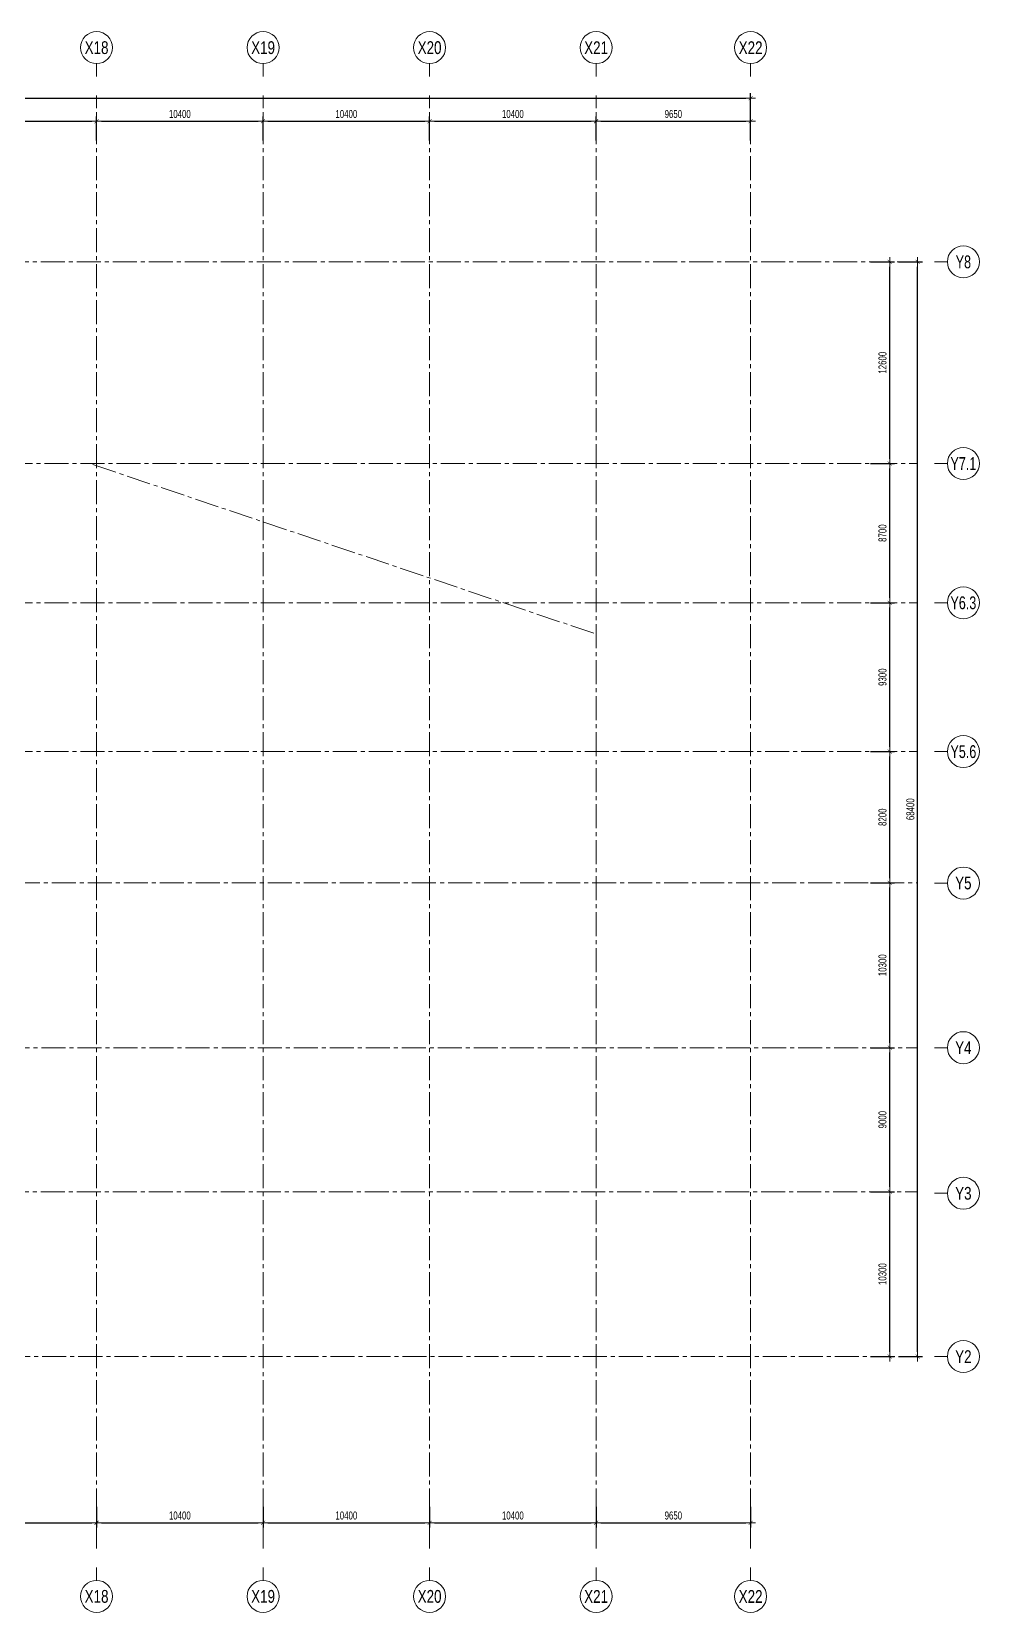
# Model space of a CAD drawing. Header units: millimetres. Extents: x 17261 to 205888, y -7086 to 91689.
# Drawn here: x 146694 to 205888, y -7086 to 91689 of the extents above; entities that cross this region are included whole.
import ezdxf
from ezdxf.enums import TextEntityAlignment as Align

# ---------------------------------------------------------------- set-up
doc = ezdxf.new("R2010")
doc.units = ezdxf.units.MM
doc.linetypes.add('CENTER2', pattern=[1.125, 0.75, -0.125, 0.125, -0.125])
doc.layers.get('Defpoints').update_dxf_attribs({"color": 151, "lineweight": 9})
for name, color, linetype, lineweight in [('NDC_S_AXIS', 5, 'CENTER2', 13), ('NDC_S_DIM', 1, 'Continuous', 15), ('NDC_S_SYMBOL', 1, 'Continuous', 15), ('NDC_S_TEXT SYMBOL', 7, 'Continuous', 20)]:
    doc.layers.add(name, color=color, linetype=linetype, lineweight=lineweight)
doc.styles.add('NDC_ANNO', font='', dxfattribs={"width": 0.8})
doc.styles.add('NDC_DIM', font='', dxfattribs={"width": 0.75})
doc.styles.get('NDC_ANNO').set_extended_font_data('Dotum')
doc.styles.get('NDC_DIM').set_extended_font_data('Dotum')
doc.dimstyles.new('NDC_dim_200', dxfattribs={"dimscale": 200, "dimtxt": 2.5, "dimasz": 1.5, "dimexe": 1.5, "dimexo": 2.5, "dimgap": 1, "dimtad": 1, "dimdec": 0, "dimzin": 0, "dimdsep": 46, "dimtxsty": 'NDC_DIM', "dimblk": 'DIMMARK', "dimcen": 0.09, "dimdle": 1.2, "dimclrd": 1, "dimclre": 1, "dimclrt": 3, "dimadec": 0, "dimazin": 0, "dimtfac": 1, "dimtdec": 0, "dimtix": 1, "dimtofl": 0, "dimtmove": 0, "dimatfit": 3, "dimfxl": 6, "dimfxlon": 1, "dimtolj": 1, "dimtzin": 0, "dimarcsym": 0})

# ---------------------------------------------------------------- blocks, each defined once
blk = doc.blocks.new('*U653')
at = {"layer": 'NDC_S_SYMBOL'}
blk.add_line((5, 0), (9, 0), dxfattribs=at)
blk.add_circle((0, 0), 5, dxfattribs=at)
at = {"layer": 'NDC_S_TEXT SYMBOL', "color": 7, "style": 'NDC_ANNO', "width": 0.8}
blk.add_attdef('GRID', text='', height=4, rotation=270, dxfattribs=at).set_placement((0, 0), align=Align.MIDDLE)
blk = doc.blocks.new('DIMMARK')
at = {"layer": 'NDC_S_DIM', "color": 1}
blk.add_line((-1.5, 0), (1, 0), dxfattribs=at)
at = {"layer": 'NDC_S_DIM', "color": 2, "const_width": 0.1}
blk.add_lwpolyline([(-0.42, -0.42), (0.42, 0.42)], dxfattribs=at)
blk = doc.blocks.new('*D733')
at = {"layer": 'Defpoints', "color": 0, "transparency": 16777216}
for p in [(187458, 19200), (200288, 19200), (187458, 8900)]:
    blk.add_point(p, dxfattribs=at)
at = {"layer": 'NDC_S_DIM', "color": 1, "lineweight": -2, "transparency": 16777216}
for p, q in [((199088, 19200), (200588, 19200)), ((200288, 9200), (200288, 18900)), ((199088, 8900), (200588, 8900))]:
    blk.add_line(p, q, dxfattribs=at)
at = {"layer": 'NDC_S_DIM', "color": 1, "lineweight": -2, "transparency": 16777216, "xscale": 300, "yscale": 300, "zscale": 300}
for p, rotation in [((200288, 19200), 90), ((200288, 8900), 270)]:
    blk.add_blockref('DIMMARK', p, dxfattribs=dict(at, rotation=rotation))
at = {"layer": 'NDC_S_DIM', "color": 3, "transparency": 16777216, "insert": (199838, 14050), "char_height": 500, "attachment_point": 5, "rotation": 90, "style": 'NDC_DIM'}
blk.add_mtext('\\A1;10300', dxfattribs=at)
blk = doc.blocks.new('*D734')
at = {"layer": 'Defpoints', "color": 0, "transparency": 16777216}
for p in [(187458, 28200), (200288, 28200), (187458, 19200)]:
    blk.add_point(p, dxfattribs=at)
at = {"layer": 'NDC_S_DIM', "color": 1, "lineweight": -2, "transparency": 16777216}
for p, q in [((199088, 28200), (200588, 28200)), ((200288, 19500), (200288, 27900)), ((199088, 19200), (200588, 19200))]:
    blk.add_line(p, q, dxfattribs=at)
at = {"layer": 'NDC_S_DIM', "color": 1, "lineweight": -2, "transparency": 16777216, "xscale": 300, "yscale": 300, "zscale": 300}
for p, rotation in [((200288, 28200), 90), ((200288, 19200), 270)]:
    blk.add_blockref('DIMMARK', p, dxfattribs=dict(at, rotation=rotation))
at = {"layer": 'NDC_S_DIM', "color": 3, "transparency": 16777216, "insert": (199838, 23700), "char_height": 500, "attachment_point": 5, "rotation": 90, "style": 'NDC_DIM'}
blk.add_mtext('\\A1;9000', dxfattribs=at)
blk = doc.blocks.new('*D735')
at = {"layer": 'Defpoints', "color": 0, "transparency": 16777216}
for p in [(187458, 38500), (200288, 38500), (187458, 28200)]:
    blk.add_point(p, dxfattribs=at)
at = {"layer": 'NDC_S_DIM', "color": 1, "lineweight": -2, "transparency": 16777216}
for p, q in [((199088, 38500), (200588, 38500)), ((200288, 28500), (200288, 38200)), ((199088, 28200), (200588, 28200))]:
    blk.add_line(p, q, dxfattribs=at)
at = {"layer": 'NDC_S_DIM', "color": 1, "lineweight": -2, "transparency": 16777216, "xscale": 300, "yscale": 300, "zscale": 300}
for p, rotation in [((200288, 38500), 90), ((200288, 28200), 270)]:
    blk.add_blockref('DIMMARK', p, dxfattribs=dict(at, rotation=rotation))
at = {"layer": 'NDC_S_DIM', "color": 3, "transparency": 16777216, "insert": (199838, 33350), "char_height": 500, "attachment_point": 5, "rotation": 90, "style": 'NDC_DIM'}
blk.add_mtext('\\A1;10300', dxfattribs=at)
blk = doc.blocks.new('*D736')
at = {"layer": 'Defpoints', "color": 0, "transparency": 16777216}
for p in [(187458, 46700), (200288, 46700), (187458, 38500)]:
    blk.add_point(p, dxfattribs=at)
at = {"layer": 'NDC_S_DIM', "color": 1, "lineweight": -2, "transparency": 16777216}
for p, q in [((199088, 46700), (200588, 46700)), ((200288, 38800), (200288, 46400)), ((199088, 38500), (200588, 38500))]:
    blk.add_line(p, q, dxfattribs=at)
at = {"layer": 'NDC_S_DIM', "color": 1, "lineweight": -2, "transparency": 16777216, "xscale": 300, "yscale": 300, "zscale": 300}
for p, rotation in [((200288, 46700), 90), ((200288, 38500), 270)]:
    blk.add_blockref('DIMMARK', p, dxfattribs=dict(at, rotation=rotation))
at = {"layer": 'NDC_S_DIM', "color": 3, "transparency": 16777216, "insert": (199838, 42600), "char_height": 500, "attachment_point": 5, "rotation": 90, "style": 'NDC_DIM'}
blk.add_mtext('\\A1;8200', dxfattribs=at)
blk = doc.blocks.new('*D737')
at = {"layer": 'Defpoints', "color": 0, "transparency": 16777216}
for p in [(187458, 56000), (200288, 56000), (187458, 46700)]:
    blk.add_point(p, dxfattribs=at)
at = {"layer": 'NDC_S_DIM', "color": 1, "lineweight": -2, "transparency": 16777216}
for p, q in [((199088, 56000), (200588, 56000)), ((200288, 47000), (200288, 55700)), ((199088, 46700), (200588, 46700))]:
    blk.add_line(p, q, dxfattribs=at)
at = {"layer": 'NDC_S_DIM', "color": 1, "lineweight": -2, "transparency": 16777216, "xscale": 300, "yscale": 300, "zscale": 300}
for p, rotation in [((200288, 56000), 90), ((200288, 46700), 270)]:
    blk.add_blockref('DIMMARK', p, dxfattribs=dict(at, rotation=rotation))
at = {"layer": 'NDC_S_DIM', "color": 3, "transparency": 16777216, "insert": (199838, 51350), "char_height": 500, "attachment_point": 5, "rotation": 90, "style": 'NDC_DIM'}
blk.add_mtext('\\A1;9300', dxfattribs=at)
blk = doc.blocks.new('*D738')
at = {"layer": 'Defpoints', "color": 0, "transparency": 16777216}
for p in [(187458, 64700), (200288, 64700), (187458, 56000)]:
    blk.add_point(p, dxfattribs=at)
at = {"layer": 'NDC_S_DIM', "color": 1, "lineweight": -2, "transparency": 16777216}
for p, q in [((199088, 64700), (200588, 64700)), ((200288, 56300), (200288, 64400)), ((199088, 56000), (200588, 56000))]:
    blk.add_line(p, q, dxfattribs=at)
at = {"layer": 'NDC_S_DIM', "color": 1, "lineweight": -2, "transparency": 16777216, "xscale": 300, "yscale": 300, "zscale": 300}
for p, rotation in [((200288, 64700), 90), ((200288, 56000), 270)]:
    blk.add_blockref('DIMMARK', p, dxfattribs=dict(at, rotation=rotation))
at = {"layer": 'NDC_S_DIM', "color": 3, "transparency": 16777216, "insert": (199838, 60350), "char_height": 500, "attachment_point": 5, "rotation": 90, "style": 'NDC_DIM'}
blk.add_mtext('\\A1;8700', dxfattribs=at)
blk = doc.blocks.new('*D739')
at = {"layer": 'Defpoints', "color": 0, "transparency": 16777216}
for p in [(187458, 77300), (200288, 77300), (187458, 64700)]:
    blk.add_point(p, dxfattribs=at)
at = {"layer": 'NDC_S_DIM', "color": 1, "lineweight": -2, "transparency": 16777216}
for p, q in [((199088, 77300), (200588, 77300)), ((200288, 65000), (200288, 77000)), ((199088, 64700), (200588, 64700))]:
    blk.add_line(p, q, dxfattribs=at)
at = {"layer": 'NDC_S_DIM', "color": 1, "lineweight": -2, "transparency": 16777216, "xscale": 300, "yscale": 300, "zscale": 300}
for p, rotation in [((200288, 77300), 90), ((200288, 64700), 270)]:
    blk.add_blockref('DIMMARK', p, dxfattribs=dict(at, rotation=rotation))
at = {"layer": 'NDC_S_DIM', "color": 3, "transparency": 16777216, "insert": (199838, 71000), "char_height": 500, "attachment_point": 5, "rotation": 90, "style": 'NDC_DIM'}
blk.add_mtext('\\A1;12600', dxfattribs=at)
blk = doc.blocks.new('*D722')
at = {"layer": 'Defpoints', "color": 0, "ltscale": 200, "transparency": 16777216}
for p in [(150750, 86089), (140350, 83407), (150750, 83407)]:
    blk.add_point(p, dxfattribs=at)
at = {"layer": 'NDC_S_DIM', "color": 1, "lineweight": -2, "ltscale": 200, "transparency": 16777216}
for p, q in [((140350, 84889), (140350, 86389)), ((140650, 86089), (150450, 86089)), ((150750, 84889), (150750, 86389))]:
    blk.add_line(p, q, dxfattribs=at)
at = {"layer": 'NDC_S_DIM', "color": 1, "lineweight": -2, "ltscale": 200, "transparency": 16777216, "xscale": 300, "yscale": 300, "zscale": 300, "rotation": 180}
blk.add_blockref('DIMMARK', (140350, 86089), dxfattribs=at)
at = {"layer": 'NDC_S_DIM', "color": 1, "lineweight": -2, "ltscale": 200, "transparency": 16777216, "xscale": 300, "yscale": 300, "zscale": 300}
blk.add_blockref('DIMMARK', (150750, 86089), dxfattribs=at)
at = {"layer": 'NDC_S_DIM', "color": 3, "ltscale": 200, "transparency": 16777216, "insert": (145550, 86539), "char_height": 500, "attachment_point": 5, "style": 'NDC_DIM'}
blk.add_mtext('\\A1;10400', dxfattribs=at)
blk = doc.blocks.new('*D723')
at = {"layer": 'Defpoints', "color": 0, "ltscale": 200, "transparency": 16777216}
for p in [(161150, 86089), (150750, 83407), (161150, 83407)]:
    blk.add_point(p, dxfattribs=at)
at = {"layer": 'NDC_S_DIM', "color": 1, "lineweight": -2, "ltscale": 200, "transparency": 16777216}
for p, q in [((150750, 84889), (150750, 86389)), ((151050, 86089), (160850, 86089)), ((161150, 84889), (161150, 86389))]:
    blk.add_line(p, q, dxfattribs=at)
at = {"layer": 'NDC_S_DIM', "color": 1, "lineweight": -2, "ltscale": 200, "transparency": 16777216, "xscale": 300, "yscale": 300, "zscale": 300, "rotation": 180}
blk.add_blockref('DIMMARK', (150750, 86089), dxfattribs=at)
at = {"layer": 'NDC_S_DIM', "color": 1, "lineweight": -2, "ltscale": 200, "transparency": 16777216, "xscale": 300, "yscale": 300, "zscale": 300}
blk.add_blockref('DIMMARK', (161150, 86089), dxfattribs=at)
at = {"layer": 'NDC_S_DIM', "color": 3, "ltscale": 200, "transparency": 16777216, "insert": (155950, 86539), "char_height": 500, "attachment_point": 5, "style": 'NDC_DIM'}
blk.add_mtext('\\A1;10400', dxfattribs=at)
blk = doc.blocks.new('*D724')
at = {"layer": 'Defpoints', "color": 0, "ltscale": 200, "transparency": 16777216}
for p in [(171550, 86089), (161150, 83407), (171550, 83407)]:
    blk.add_point(p, dxfattribs=at)
at = {"layer": 'NDC_S_DIM', "color": 1, "lineweight": -2, "ltscale": 200, "transparency": 16777216}
for p, q in [((161150, 84889), (161150, 86389)), ((161450, 86089), (171250, 86089)), ((171550, 84889), (171550, 86389))]:
    blk.add_line(p, q, dxfattribs=at)
at = {"layer": 'NDC_S_DIM', "color": 1, "lineweight": -2, "ltscale": 200, "transparency": 16777216, "xscale": 300, "yscale": 300, "zscale": 300, "rotation": 180}
blk.add_blockref('DIMMARK', (161150, 86089), dxfattribs=at)
at = {"layer": 'NDC_S_DIM', "color": 1, "lineweight": -2, "ltscale": 200, "transparency": 16777216, "xscale": 300, "yscale": 300, "zscale": 300}
blk.add_blockref('DIMMARK', (171550, 86089), dxfattribs=at)
at = {"layer": 'NDC_S_DIM', "color": 3, "ltscale": 200, "transparency": 16777216, "insert": (166350, 86539), "char_height": 500, "attachment_point": 5, "style": 'NDC_DIM'}
blk.add_mtext('\\A1;10400', dxfattribs=at)
blk = doc.blocks.new('*D725')
at = {"layer": 'Defpoints', "color": 0, "ltscale": 200, "transparency": 16777216}
for p in [(181950, 86089), (171550, 83407), (181950, 83407)]:
    blk.add_point(p, dxfattribs=at)
at = {"layer": 'NDC_S_DIM', "color": 1, "lineweight": -2, "ltscale": 200, "transparency": 16777216}
for p, q in [((171550, 84889), (171550, 86389)), ((171850, 86089), (181650, 86089)), ((181950, 84889), (181950, 86389))]:
    blk.add_line(p, q, dxfattribs=at)
at = {"layer": 'NDC_S_DIM', "color": 1, "lineweight": -2, "ltscale": 200, "transparency": 16777216, "xscale": 300, "yscale": 300, "zscale": 300, "rotation": 180}
blk.add_blockref('DIMMARK', (171550, 86089), dxfattribs=at)
at = {"layer": 'NDC_S_DIM', "color": 1, "lineweight": -2, "ltscale": 200, "transparency": 16777216, "xscale": 300, "yscale": 300, "zscale": 300}
blk.add_blockref('DIMMARK', (181950, 86089), dxfattribs=at)
at = {"layer": 'NDC_S_DIM', "color": 3, "ltscale": 200, "transparency": 16777216, "insert": (176750, 86539), "char_height": 500, "attachment_point": 5, "style": 'NDC_DIM'}
blk.add_mtext('\\A1;10400', dxfattribs=at)
blk = doc.blocks.new('*D726')
at = {"layer": 'Defpoints', "color": 0, "ltscale": 200, "transparency": 16777216}
for p in [(191600, 86089), (181950, 83407), (191600, 83407)]:
    blk.add_point(p, dxfattribs=at)
at = {"layer": 'NDC_S_DIM', "color": 1, "lineweight": -2, "ltscale": 200, "transparency": 16777216}
for p, q in [((181950, 84889), (181950, 86389)), ((182250, 86089), (191300, 86089)), ((191600, 84889), (191600, 86389))]:
    blk.add_line(p, q, dxfattribs=at)
at = {"layer": 'NDC_S_DIM', "color": 1, "lineweight": -2, "ltscale": 200, "transparency": 16777216, "xscale": 300, "yscale": 300, "zscale": 300, "rotation": 180}
blk.add_blockref('DIMMARK', (181950, 86089), dxfattribs=at)
at = {"layer": 'NDC_S_DIM', "color": 1, "lineweight": -2, "ltscale": 200, "transparency": 16777216, "xscale": 300, "yscale": 300, "zscale": 300}
blk.add_blockref('DIMMARK', (191600, 86089), dxfattribs=at)
at = {"layer": 'NDC_S_DIM', "color": 3, "ltscale": 200, "transparency": 16777216, "insert": (186775, 86539), "char_height": 500, "attachment_point": 5, "style": 'NDC_DIM'}
blk.add_mtext('\\A1;9650', dxfattribs=at)
blk = doc.blocks.new('*D713')
at = {"layer": 'Defpoints', "color": 0, "ltscale": 200, "transparency": 16777216}
for p in [(140350, 0), (150750, 0), (150750, -1486)]:
    blk.add_point(p, dxfattribs=at)
at = {"layer": 'NDC_S_DIM', "color": 1, "lineweight": -2, "ltscale": 200, "transparency": 16777216}
for p, q in [((140350, -500), (140350, -1786)), ((150750, -500), (150750, -1786)), ((140650, -1486), (150450, -1486))]:
    blk.add_line(p, q, dxfattribs=at)
at = {"layer": 'NDC_S_DIM', "color": 1, "lineweight": -2, "ltscale": 200, "transparency": 16777216, "xscale": 300, "yscale": 300, "zscale": 300, "rotation": 180}
blk.add_blockref('DIMMARK', (140350, -1486), dxfattribs=at)
at = {"layer": 'NDC_S_DIM', "color": 1, "lineweight": -2, "ltscale": 200, "transparency": 16777216, "xscale": 300, "yscale": 300, "zscale": 300}
blk.add_blockref('DIMMARK', (150750, -1486), dxfattribs=at)
at = {"layer": 'NDC_S_DIM', "color": 3, "ltscale": 200, "transparency": 16777216, "insert": (145550, -1036), "char_height": 500, "attachment_point": 5, "style": 'NDC_DIM'}
blk.add_mtext('\\A1;10400', dxfattribs=at)
blk = doc.blocks.new('*D714')
at = {"layer": 'Defpoints', "color": 0, "ltscale": 200, "transparency": 16777216}
for p in [(150750, 0), (161150, 0), (161150, -1486)]:
    blk.add_point(p, dxfattribs=at)
at = {"layer": 'NDC_S_DIM', "color": 1, "lineweight": -2, "ltscale": 200, "transparency": 16777216}
for p, q in [((150750, -500), (150750, -1786)), ((161150, -500), (161150, -1786)), ((151050, -1486), (160850, -1486))]:
    blk.add_line(p, q, dxfattribs=at)
at = {"layer": 'NDC_S_DIM', "color": 1, "lineweight": -2, "ltscale": 200, "transparency": 16777216, "xscale": 300, "yscale": 300, "zscale": 300, "rotation": 180}
blk.add_blockref('DIMMARK', (150750, -1486), dxfattribs=at)
at = {"layer": 'NDC_S_DIM', "color": 1, "lineweight": -2, "ltscale": 200, "transparency": 16777216, "xscale": 300, "yscale": 300, "zscale": 300}
blk.add_blockref('DIMMARK', (161150, -1486), dxfattribs=at)
at = {"layer": 'NDC_S_DIM', "color": 3, "ltscale": 200, "transparency": 16777216, "insert": (155950, -1036), "char_height": 500, "attachment_point": 5, "style": 'NDC_DIM'}
blk.add_mtext('\\A1;10400', dxfattribs=at)
blk = doc.blocks.new('*D715')
at = {"layer": 'Defpoints', "color": 0, "ltscale": 200, "transparency": 16777216}
for p in [(161150, 0), (171550, 0), (171550, -1486)]:
    blk.add_point(p, dxfattribs=at)
at = {"layer": 'NDC_S_DIM', "color": 1, "lineweight": -2, "ltscale": 200, "transparency": 16777216}
for p, q in [((161150, -500), (161150, -1786)), ((171550, -500), (171550, -1786)), ((161450, -1486), (171250, -1486))]:
    blk.add_line(p, q, dxfattribs=at)
at = {"layer": 'NDC_S_DIM', "color": 1, "lineweight": -2, "ltscale": 200, "transparency": 16777216, "xscale": 300, "yscale": 300, "zscale": 300, "rotation": 180}
blk.add_blockref('DIMMARK', (161150, -1486), dxfattribs=at)
at = {"layer": 'NDC_S_DIM', "color": 1, "lineweight": -2, "ltscale": 200, "transparency": 16777216, "xscale": 300, "yscale": 300, "zscale": 300}
blk.add_blockref('DIMMARK', (171550, -1486), dxfattribs=at)
at = {"layer": 'NDC_S_DIM', "color": 3, "ltscale": 200, "transparency": 16777216, "insert": (166350, -1036), "char_height": 500, "attachment_point": 5, "style": 'NDC_DIM'}
blk.add_mtext('\\A1;10400', dxfattribs=at)
blk = doc.blocks.new('*D716')
at = {"layer": 'Defpoints', "color": 0, "ltscale": 200, "transparency": 16777216}
for p in [(171550, 0), (181950, 0), (181950, -1486)]:
    blk.add_point(p, dxfattribs=at)
at = {"layer": 'NDC_S_DIM', "color": 1, "lineweight": -2, "ltscale": 200, "transparency": 16777216}
for p, q in [((171550, -500), (171550, -1786)), ((181950, -500), (181950, -1786)), ((171850, -1486), (181650, -1486))]:
    blk.add_line(p, q, dxfattribs=at)
at = {"layer": 'NDC_S_DIM', "color": 1, "lineweight": -2, "ltscale": 200, "transparency": 16777216, "xscale": 300, "yscale": 300, "zscale": 300, "rotation": 180}
blk.add_blockref('DIMMARK', (171550, -1486), dxfattribs=at)
at = {"layer": 'NDC_S_DIM', "color": 1, "lineweight": -2, "ltscale": 200, "transparency": 16777216, "xscale": 300, "yscale": 300, "zscale": 300}
blk.add_blockref('DIMMARK', (181950, -1486), dxfattribs=at)
at = {"layer": 'NDC_S_DIM', "color": 3, "ltscale": 200, "transparency": 16777216, "insert": (176750, -1036), "char_height": 500, "attachment_point": 5, "style": 'NDC_DIM'}
blk.add_mtext('\\A1;10400', dxfattribs=at)
blk = doc.blocks.new('*D717')
at = {"layer": 'Defpoints', "color": 0, "ltscale": 200, "transparency": 16777216}
for p in [(181950, 0), (191600, 0), (191600, -1486)]:
    blk.add_point(p, dxfattribs=at)
at = {"layer": 'NDC_S_DIM', "color": 1, "lineweight": -2, "ltscale": 200, "transparency": 16777216}
for p, q in [((181950, -500), (181950, -1786)), ((191600, -500), (191600, -1786)), ((182250, -1486), (191300, -1486))]:
    blk.add_line(p, q, dxfattribs=at)
at = {"layer": 'NDC_S_DIM', "color": 1, "lineweight": -2, "ltscale": 200, "transparency": 16777216, "xscale": 300, "yscale": 300, "zscale": 300, "rotation": 180}
blk.add_blockref('DIMMARK', (181950, -1486), dxfattribs=at)
at = {"layer": 'NDC_S_DIM', "color": 1, "lineweight": -2, "ltscale": 200, "transparency": 16777216, "xscale": 300, "yscale": 300, "zscale": 300}
blk.add_blockref('DIMMARK', (191600, -1486), dxfattribs=at)
at = {"layer": 'NDC_S_DIM', "color": 3, "ltscale": 200, "transparency": 16777216, "insert": (186775, -1036), "char_height": 500, "attachment_point": 5, "style": 'NDC_DIM'}
blk.add_mtext('\\A1;9650', dxfattribs=at)
blk = doc.blocks.new('*U640')
at = {"layer": 'NDC_S_SYMBOL'}
blk.add_line((0, 5), (0, 9), dxfattribs=at)
blk.add_circle((0, 0), 5, dxfattribs=at)
at = {"layer": 'NDC_S_TEXT SYMBOL', "color": 7, "style": 'NDC_ANNO', "width": 0.8}
blk.add_attdef('GRID', text='', height=4, dxfattribs=at).set_placement((0, 0), align=Align.MIDDLE)
blk = doc.blocks.new('*D698')
at = {"layer": 'Defpoints', "color": 0, "ltscale": 200, "transparency": 16777216}
for p in [(191600, 87535), (31400, 83317), (191600, 83317)]:
    blk.add_point(p, dxfattribs=at)
at = {"layer": 'NDC_S_DIM', "color": 1, "lineweight": -2, "ltscale": 200, "transparency": 16777216}
for p, q in [((31400, 86335), (31400, 87835)), ((31700, 87535), (191300, 87535)), ((191600, 86335), (191600, 87835))]:
    blk.add_line(p, q, dxfattribs=at)
at = {"layer": 'NDC_S_DIM', "color": 1, "lineweight": -2, "ltscale": 200, "transparency": 16777216, "xscale": 300, "yscale": 300, "zscale": 300, "rotation": 180}
blk.add_blockref('DIMMARK', (31400, 87535), dxfattribs=at)
at = {"layer": 'NDC_S_DIM', "color": 1, "lineweight": -2, "ltscale": 200, "transparency": 16777216, "xscale": 300, "yscale": 300, "zscale": 300}
blk.add_blockref('DIMMARK', (191600, 87535), dxfattribs=at)
at = {"layer": 'NDC_S_DIM', "color": 3, "ltscale": 200, "transparency": 16777216, "insert": (111500, 87985), "char_height": 500, "attachment_point": 5, "style": 'NDC_DIM'}
blk.add_mtext('\\A1;160200', dxfattribs=at)
blk = doc.blocks.new('*D699')
at = {"layer": 'Defpoints', "color": 0, "ltscale": 200, "transparency": 16777216}
for p in [(198945, 77300), (202029, 77300), (198945, 8900)]:
    blk.add_point(p, dxfattribs=at)
at = {"layer": 'NDC_S_DIM', "color": 1, "lineweight": -2, "ltscale": 200, "transparency": 16777216}
for p, q in [((200829, 77300), (202329, 77300)), ((202029, 9200), (202029, 77000)), ((200829, 8900), (202329, 8900))]:
    blk.add_line(p, q, dxfattribs=at)
at = {"layer": 'NDC_S_DIM', "color": 1, "lineweight": -2, "ltscale": 200, "transparency": 16777216, "xscale": 300, "yscale": 300, "zscale": 300}
for p, rotation in [((202029, 77300), 90), ((202029, 8900), 270)]:
    blk.add_blockref('DIMMARK', p, dxfattribs=dict(at, rotation=rotation))
at = {"layer": 'NDC_S_DIM', "color": 3, "ltscale": 200, "transparency": 16777216, "insert": (201579, 43100), "char_height": 500, "attachment_point": 5, "rotation": 90, "style": 'NDC_DIM'}
blk.add_mtext('\\A1;68400', dxfattribs=at)

msp = doc.modelspace()

# ---------------------------------------------------------------- linework, layer by layer
at = {"layer": 'NDC_S_AXIS', "ltscale": 2000}
for p, q in [((150750, -3086.3), (150750, 87688.5)), ((161150, -3086.3), (161150, 87688.5)), ((171550, -3086.3), (171550, 87688.5)), ((181950, -3086.3), (181950, 87688.5)), ((191600, -3086.3), (191600, 87688.5)), ((21260.7, 77300), (202005.9, 77300)), ((89000, 64700), (202029.4, 64700)), ((181800, 54098.1), (150360.6, 64689.2)), ((89000, 56000), (202029.4, 56000)), ((89000, 46700), (202029.4, 46700)), ((114200, 38500), (202029.4, 38500)), ((21313.6, 28200), (202029.4, 28200)), ((21260.7, 19200), (202029.4, 19200)), ((21360.8, 8900), (202029.4, 8900))]:
    msp.add_line(p, q, dxfattribs=at)

# ---------------------------------------------------------------- block references
at = {"layer": 'NDC_S_AXIS'}
ref = msp.add_blockref('*U640', (150750, 90688.5), dxfattribs=dict(at, xscale=-200, yscale=200, zscale=200, rotation=180))
ref.add_attrib('GRID', 'X18', dxfattribs={"layer": 'NDC_S_TEXT SYMBOL', "color": 7, "height": 800, "style": 'NDC_ANNO', "width": 0.8}).set_placement((150750, 90688.5), align=Align.MIDDLE)
ref = msp.add_blockref('*U640', (161150, 90688.5), dxfattribs=dict(at, xscale=-200, yscale=200, zscale=200, rotation=180))
ref.add_attrib('GRID', 'X19', dxfattribs={"layer": 'NDC_S_TEXT SYMBOL', "color": 7, "height": 800, "style": 'NDC_ANNO', "width": 0.8}).set_placement((161150, 90688.5), align=Align.MIDDLE)
ref = msp.add_blockref('*U640', (171550, 90688.5), dxfattribs=dict(at, xscale=-200, yscale=200, zscale=200, rotation=180))
ref.add_attrib('GRID', 'X20', dxfattribs={"layer": 'NDC_S_TEXT SYMBOL', "color": 7, "height": 800, "style": 'NDC_ANNO', "width": 0.8}).set_placement((171550, 90688.5), align=Align.MIDDLE)
ref = msp.add_blockref('*U640', (181950, 90688.5), dxfattribs=dict(at, xscale=-200, yscale=200, zscale=200, rotation=180))
ref.add_attrib('GRID', 'X21', dxfattribs={"layer": 'NDC_S_TEXT SYMBOL', "color": 7, "height": 800, "style": 'NDC_ANNO', "width": 0.8}).set_placement((181950, 90688.5), align=Align.MIDDLE)
ref = msp.add_blockref('*U640', (191600, 90688.5), dxfattribs=dict(at, xscale=-200, yscale=200, zscale=200, rotation=180))
ref.add_attrib('GRID', 'X22', dxfattribs={"layer": 'NDC_S_TEXT SYMBOL', "color": 7, "height": 800, "style": 'NDC_ANNO', "width": 0.8}).set_placement((191600, 90688.5), align=Align.MIDDLE)
ref = msp.add_blockref('*U653', (204887.9, 77301.6), dxfattribs=dict(at, xscale=-200, yscale=200, zscale=200))
ref.add_attrib('GRID', 'Y8', dxfattribs={"layer": 'NDC_S_TEXT SYMBOL', "color": 7, "height": 800, "style": 'NDC_ANNO', "width": 0.75}).set_placement((204887.9, 77301.6), align=Align.MIDDLE)
ref = msp.add_blockref('*U653', (204887.9, 64700), dxfattribs=dict(at, xscale=-200, yscale=200, zscale=200))
ref.add_attrib('GRID', 'Y7.1', dxfattribs={"layer": 'NDC_S_TEXT SYMBOL', "color": 7, "height": 800, "style": 'NDC_ANNO', "width": 0.75}).set_placement((204887.9, 64700), align=Align.MIDDLE)
ref = msp.add_blockref('*U653', (204887.9, 56000), dxfattribs=dict(at, xscale=-200, yscale=200, zscale=200))
ref.add_attrib('GRID', 'Y6.3', dxfattribs={"layer": 'NDC_S_TEXT SYMBOL', "color": 7, "height": 800, "style": 'NDC_ANNO', "width": 0.75}).set_placement((204887.9, 56000), align=Align.MIDDLE)
ref = msp.add_blockref('*U653', (204887.9, 46700), dxfattribs=dict(at, xscale=-200, yscale=200, zscale=200))
ref.add_attrib('GRID', 'Y5.6', dxfattribs={"layer": 'NDC_S_TEXT SYMBOL', "color": 7, "height": 800, "style": 'NDC_ANNO', "width": 0.75}).set_placement((204887.9, 46700), align=Align.MIDDLE)
ref = msp.add_blockref('*U653', (204887.9, 38486.4), dxfattribs=dict(at, xscale=-200, yscale=200, zscale=200))
ref.add_attrib('GRID', 'Y5', dxfattribs={"layer": 'NDC_S_TEXT SYMBOL', "color": 7, "height": 800, "style": 'NDC_ANNO', "width": 0.8}).set_placement((204887.9, 38486.4), align=Align.MIDDLE)
ref = msp.add_blockref('*U653', (204887.9, 28200), dxfattribs=dict(at, xscale=-200, yscale=200, zscale=200))
ref.add_attrib('GRID', 'Y4', dxfattribs={"layer": 'NDC_S_TEXT SYMBOL', "color": 7, "height": 800, "style": 'NDC_ANNO', "width": 0.8}).set_placement((204887.9, 28200), align=Align.MIDDLE)
ref = msp.add_blockref('*U653', (204887.9, 19100), dxfattribs=dict(at, xscale=-200, yscale=200, zscale=200))
ref.add_attrib('GRID', 'Y3', dxfattribs={"layer": 'NDC_S_TEXT SYMBOL', "color": 7, "height": 800, "style": 'NDC_ANNO', "width": 0.8}).set_placement((204887.9, 19100), align=Align.MIDDLE)
ref = msp.add_blockref('*U653', (204887.9, 8900), dxfattribs=dict(at, xscale=-200, yscale=200, zscale=200))
ref.add_attrib('GRID', 'Y2', dxfattribs={"layer": 'NDC_S_TEXT SYMBOL', "color": 7, "height": 800, "style": 'NDC_ANNO', "width": 0.8}).set_placement((204887.9, 8900), align=Align.MIDDLE)
at = {"layer": 'NDC_S_AXIS', "xscale": 200, "yscale": 200, "zscale": 200}
for p, values in [((150750, -6086.3), {'GRID': 'X18'}), ((161150, -6086.3), {'GRID': 'X19'}), ((171550, -6086.3), {'GRID': 'X20'}), ((181950, -6086.3), {'GRID': 'X21'}), ((191600, -6086.3), {'GRID': 'X22'})]:
    msp.add_blockref('*U640', p, dxfattribs=at).add_auto_attribs(values)

# ---------------------------------------------------------------- dimensions: what is measured, and where the dimension line sits
at = {"layer": 'NDC_S_DIM', "ltscale": 200}
dim = msp.add_linear_dim(base=(191600, 87534.7), p1=(31400, 83316.7), p2=(191600, 83316.7), dimstyle='NDC_dim_200', dxfattribs=at)
dim.commit()
dim.dimension.update_dxf_attribs({"geometry": '*D698', "text_midpoint": (111500, 87984.7)})
for base, p1, p2, picture, middle in [((150750, 86088.5), (140350, 83407), (150750, 83407), '*D722', (145550, 86538.5)), ((161150, 86088.5), (150750, 83407), (161150, 83407), '*D723', (155950, 86538.5)), ((171550, 86088.5), (161150, 83407), (171550, 83407), '*D724', (166350, 86538.5)), ((181950, 86088.5), (171550, 83407), (181950, 83407), '*D725', (176750, 86538.5)), ((191600, 86088.5), (181950, 83407), (191600, 83407), '*D726', (186775, 86538.5)), ((150750, -1486.3), (140350, 0), (150750, 0), '*D713', (145550, -1036.3)), ((161150, -1486.3), (150750, 0), (161150, 0), '*D714', (155950, -1036.3)), ((171550, -1486.3), (161150, 0), (171550, 0), '*D715', (166350, -1036.3)), ((181950, -1486.3), (171550, 0), (181950, 0), '*D716', (176750, -1036.3)), ((191600, -1486.3), (181950, 0), (191600, 0), '*D717', (186775, -1036.3))]:
    dim = msp.add_linear_dim(base=base, p1=p1, p2=p2, dimstyle='NDC_dim_200', override={"dimtmove": 1}, dxfattribs=at)
    dim.commit()
    dim.dimension.update_dxf_attribs({"geometry": picture, "text_midpoint": middle})
at = {"layer": 'NDC_S_DIM'}
for base, p1, p2, picture, middle in [((200287.9, 77300), (187458.4, 64700), (187458.4, 77300), '*D739', (199837.9, 71000)), ((200287.9, 64700), (187458.4, 56000), (187458.4, 64700), '*D738', (199837.9, 60350)), ((200287.9, 56000), (187458.4, 46700), (187458.4, 56000), '*D737', (199837.9, 51350)), ((200287.9, 46700), (187458.4, 38500), (187458.4, 46700), '*D736', (199837.9, 42600)), ((200287.9, 38500), (187458.4, 28200), (187458.4, 38500), '*D735', (199837.9, 33350)), ((200287.9, 28200), (187458.4, 19200), (187458.4, 28200), '*D734', (199837.9, 23700)), ((200287.9, 19200), (187458.4, 8900), (187458.4, 19200), '*D733', (199837.9, 14050))]:
    dim = msp.add_linear_dim(base=base, p1=p1, p2=p2, angle=90, dimstyle='NDC_dim_200', override={"dimtmove": 1}, dxfattribs=at)
    dim.commit()
    dim.dimension.update_dxf_attribs({"geometry": picture, "text_midpoint": middle})
at = {"layer": 'NDC_S_DIM', "ltscale": 200}
dim = msp.add_linear_dim(base=(202029.4, 77300), p1=(198944.5, 8900), p2=(198944.5, 77300), angle=90, dimstyle='NDC_dim_200', dxfattribs=at)
dim.commit()
dim.dimension.update_dxf_attribs({"geometry": '*D699', "text_midpoint": (201579.4, 43100)})

doc.saveas('drawing.dxf')
